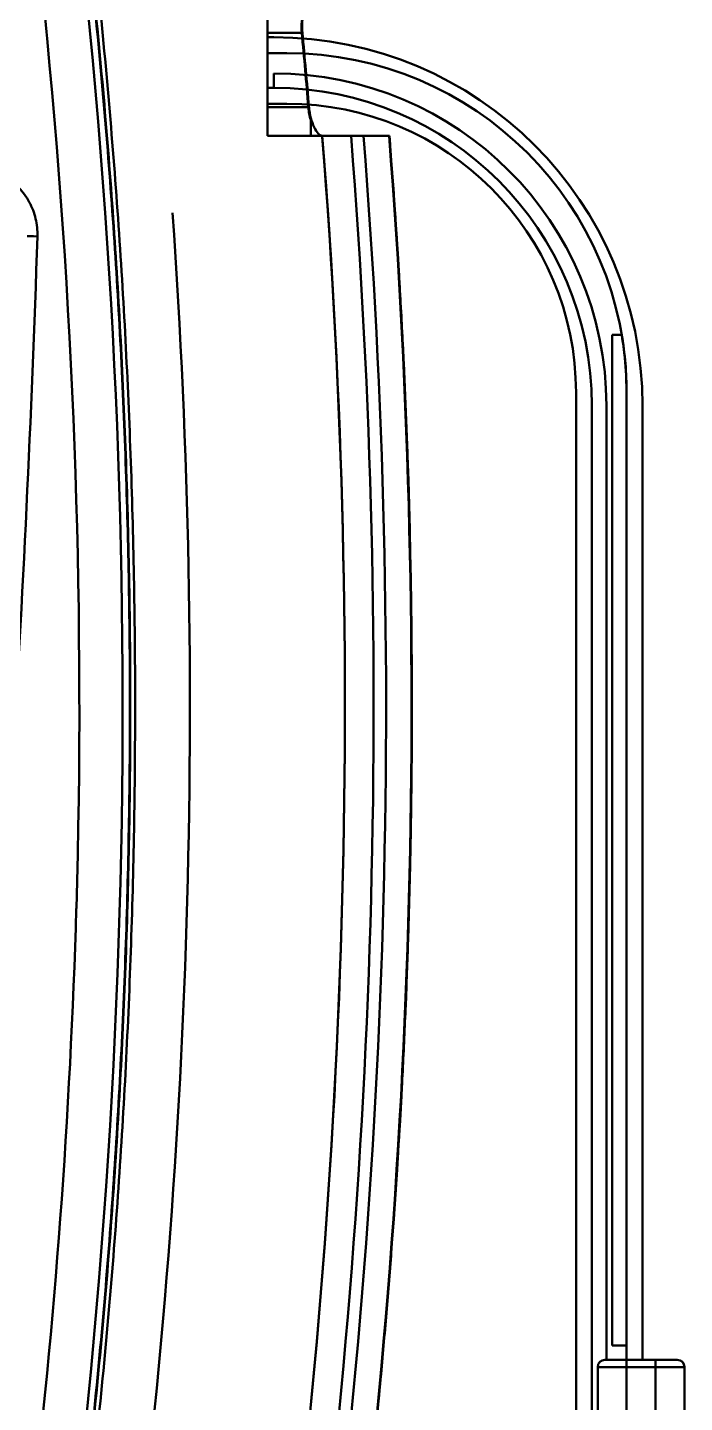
# Model space of a CAD drawing. Header units: millimetres. Extents: x -142 to 142, y -208 to 161.
# Drawn here: x 96.9 to 142.4, y -68.2 to 27 of the extents above; entities that cross this region are included whole.
import ezdxf

# ---------------------------------------------------------------- set-up
doc = ezdxf.new("R2010")
doc.units = ezdxf.units.MM
doc.layers.add('1', color=7, linetype='Continuous', true_color=0xffffff)

msp = doc.modelspace()

# ---------------------------------------------------------------- linework, layer by layer
at = {"layer": '1', "color": 251, "linetype": 'Continuous', "lineweight": 50}
for p, q in [((113.508, 26.598, 13.4), (115.933, 26.598, 13.4)), ((113.508, 21.471, 13.4), (113.508, 26.598, 13.4)), ((115.889, 26.598, -13.5), (113.508, 26.598, -13.5)), ((113.508, 21.471, -13.5), (113.508, 26.598, -13.5)), ((113.508, 26.3, -12.5), (113.508, 26.3, 12.5)), ((113.957, 26.3, 12.5), (113.508, 26.3, 12.5)), ((113.957, 26.3, -12.5), (113.508, 26.3, -12.5)), ((113.508, 26.3, -12.5), (113.508, 25.2, -12.5)), ((113.508, 26.3, 12.5), (113.508, 25.2, 12.5)), ((113.957, 26.3, -12.5), (113.957, 26.3, 12.5)), ((113.508, 25.2, -12.5), (113.508, 25.2, 12.5)), ((113.508, 25.2, 12.5), (114.857, 25.2, 12.5)), ((114.857, 25.2, -12.5), (113.508, 25.2, -12.5)), ((114.857, 25.2, -12.5), (114.857, 25.2, 12.5)), ((113.957, 23.8, -10.45), (113.957, 22.8, -10.45)), ((113.957, 23.8, 10.45), (113.957, 22.8, 10.45)), ((113.957, 23.8, -10.45), (113.957, 23.8, 10.45)), ((113.508, 22.8, -12.5), (113.957, 22.8, -12.5)), ((113.957, 22.8, 12.5), (113.508, 22.8, 12.5)), ((113.508, 22.8, 12.5), (113.508, 22.8, -12.5)), ((113.508, 22.8, -12.5), (113.508, 21.7, -12.5)), ((113.508, 22.8, 12.5), (113.508, 21.7, 12.5)), ((113.957, 22.8, 12.5), (113.957, 22.8, 10.45)), ((113.957, 22.8, -10.45), (113.957, 22.8, -12.5)), ((113.957, 22.8, -10.45), (113.957, 22.8, 10.45)), ((113.508, 21.7, 12.5), (114.857, 21.7, 12.5)), ((113.508, 21.7, -12.5), (114.857, 21.7, -12.5)), ((113.508, 21.7, 12.5), (113.508, 21.7, -12.5)), ((113.508, 21.471, 13.4), (116.389, 21.471, 13.4)), ((113.508, 21.471, -13.5), (116.345, 21.471, -13.5)), ((114.857, 21.7, 12.5), (114.857, 21.7, -12.5)), ((113.508, 19.471, 11.4), (119.711, 19.471, 11.4)), ((113.508, 19.471, 11.4), (113.508, 19.471, -11.5)), ((113.508, 19.471, -11.5), (116.508, 19.471, -11.5)), ((116.508, 19.471, -13.5), (116.508, 19.471, -11.5)), ((119.297, 19.474, 11.5), (117.305, 19.474, 11.5)), ((117.305, 19.471, -11.5), (119.297, 19.471, -11.5)), ((121.923, 19.471, 0.6), (121.949, 19.471, 0.6)), ((121.949, 19.471, 0.6), (121.949, 19.471)), ((138.014, 5.7, -10.5), (137.357, 5.7, -10.5)), ((138.014, 5.7, 10.5), (137.357, 5.7, 10.5)), ((137.357, 5.7, 10.5), (137.357, -64.25, 10.5)), ((137.357, 5.7, -10.5), (137.357, 5.7, 10.5)), ((137.357, -64.25, -10.5), (137.357, 5.7, -10.5)), ((138.014, 5.7, -10.5), (138.014, 5.7, 10.5)), ((134.857, 1.7, 12.5), (134.857, -71.4, 12.5)), ((134.857, 1.7, 12.5), (134.857, 1.7, -12.5)), ((134.857, 1.7, -12.5), (134.857, -71.4, -12.5)), ((138.357, 1.7, 10.5), (138.357, 1.7, 12.5)), ((138.357, 1.7, -10.5), (138.357, -64.25, -10.5)), ((138.357, 1.7, -12.5), (138.357, 1.7, -10.5)), ((138.357, -65.25, -12.5), (138.357, 1.7, -12.5)), ((138.357, 1.7, 10.5), (138.357, -64.25, 10.5)), ((138.357, -65.25, 12.5), (138.357, 1.7, 12.5)), ((135.957, 0.8, 10.45), (135.957, -70.5, 10.45)), ((135.957, 0.8, 12.5), (135.957, 0.8, 10.45)), ((135.957, 0.8, -12.5), (135.957, -70.5, -12.5)), ((135.957, 0.8, -10.45), (135.957, 0.8, -12.5)), ((135.957, 0.8, -10.45), (135.957, -70.5, -10.45)), ((135.957, 0.8, 12.5), (135.957, -70.5, 12.5)), ((136.957, 0.8, -10.45), (136.957, -65.25, -10.45)), ((136.957, 0.8, -10.45), (136.957, 0.8, 10.45)), ((136.957, 0.8, 10.45), (136.957, -65.25, 10.45)), ((139.457, -65.25, 12.5), (139.457, 0.8, 12.5)), ((139.457, 0.8, -12.5), (139.457, 0.8, 12.5)), ((139.457, -65.25, -12.5), (139.457, 0.8, -12.5)), ((137.357, -64.25, 10.5), (137.357, -64.25, -10.5)), ((138.357, -64.25, -10.5), (137.357, -64.25, -10.5)), ((138.357, -64.25, 10.5), (137.357, -64.25, 10.5)), ((138.357, -64.25, 10.5), (138.357, -64.25, -10.5)), ((136.857, -65.25, -12.5), (136.857, -65.25, -10.45)), ((136.957, -65.25, -10.45), (136.857, -65.25, -10.45)), ((136.857, -65.25, 10.45), (136.857, -65.25, 12.5)), ((136.957, -65.25, 10.45), (136.857, -65.25, 10.45)), ((136.957, -65.25, 10.45), (136.957, -65.25, -10.45)), ((138.357, -65.25, 14), (140.357, -65.25, 14)), ((140.357, -65.25, -14), (138.357, -65.25, -14)), ((138.357, -65.25, -12.5), (138.357, -65.25, 12.5)), ((139.457, -65.25, -12.5), (138.357, -65.25, -12.5)), ((139.457, -65.25, 12.5), (138.357, -65.25, 12.5)), ((139.457, -65.25, -12.5), (139.457, -65.25, 12.5)), ((141.857, -65.25, 12.5), (141.857, -65.25, -12.5)), ((136.357, -65.75, -10.45), (136.357, -75.719, -10.45)), ((136.357, -65.75, -12.5), (136.357, -65.75, -10.45)), ((136.357, -83.25, -12.5), (136.357, -65.75, -12.5)), ((136.357, -65.75, 12.5), (136.357, -83.25, 12.5)), ((136.357, -65.75, 10.45), (136.357, -65.75, 12.5)), ((136.357, -65.75, 10.45), (136.357, -75.719, 10.45)), ((138.357, -65.75, 14.5), (140.357, -65.75, 14.5)), ((140.357, -65.75, -14.5), (138.357, -65.75, -14.5)), ((138.357, -83.25, -14.5), (138.357, -65.75, -14.5)), ((138.357, -65.75, 14.5), (138.357, -83.25, 14.5)), ((140.357, -83.25, 14.5), (140.357, -65.75, 14.5)), ((140.357, -65.75, -14.5), (140.357, -83.25, -14.5)), ((142.357, -65.75, 12.5), (142.357, -65.75, -12.5)), ((142.357, -83.25, 12.5), (142.357, -65.75, 12.5)), ((142.357, -65.75, -12.5), (142.357, -83.25, -12.5))]:
    msp.add_line(p, q, dxfattribs=at)
for centre, radius, start, end in [((-379, -20, -25), 479.502, 5.53075, 7.35527), ((-379, -20, 24), 482.5, 350.53774, 6.56671), ((-379, -20, 24.72), 482.5, 350.53774, 6.56671), ((-379, -20, -25), 479.505, 358.32542, 5.53075), ((113.957, 0.8, -12.5), 25.5, 0, 90), ((-379, -20, 13.4), 497.121, 4.78536, 5.3786), ((114.857, 1.7, 12.5), 23.5, 0, 90), ((113.957, 0.8, -10.45), 22, 0, 90), ((113.957, 0.8, 10.45), 22, 0, 90), ((113.957, 0.8, -12.5), 22, 0, 90), ((114.857, 1.7, 12.5), 20, 0, 90), ((-379, -20, -11.5), 497.872, 351.98708, 4.5472), ((-379, -20, 11.5), 497.872, 351.98679, 4.53913), ((-379, -20), 502.502, 352.06138, 4.50521), ((-1114, 51.8, -25), 1212.24, 354.597118, 358.142882), ((-379, -20, -25), 479.499, 353.19149, 358.32542), ((136.857, -65.75, -10.45), 0.5, 90, 180), ((136.857, -65.75, 10.45), 0.5, 90, 180), ((141.857, -65.75, -12.5), 0.5, 0, 90), ((141.857, -65.75, 12.5), 0.5, 0, 90)]:
    msp.add_arc(centre, radius, start, end, dxfattribs=at)
at = {"layer": '1', "color": 251, "linetype": 'Continuous', "lineweight": 50, "extrusion": (-1, 0, 0)}
for centre, radius, start, end in [((-26.598, 11.4, -113.508), 2, 90, 180), ((-21.471, 11.4, -113.508), 2, 0, 90), ((-21.471, -11.5, -116.508), 2, 296.27756, 0), ((65.75, 14, -138.357), 0.5, 90, 180), ((65.75, 14, -140.357), 0.5, 90, 180)]:
    msp.add_arc(centre, radius, start, end, dxfattribs=at)
at = {"layer": '1', "color": 251, "linetype": 'Continuous', "lineweight": 50, "extrusion": (1, 0, 0)}
for centre, radius, start, end in [((26.598, -11.5, 113.508), 2, 270, 0), ((21.471, -11.5, 113.508), 2, 180, 270), ((-65.75, -14, 138.357), 0.5, 270, 0), ((-65.75, -14, 140.357), 0.5, 270, 0)]:
    msp.add_arc(centre, radius, start, end, dxfattribs=at)
at = {"layer": '1', "color": 251, "linetype": 'Continuous', "lineweight": 50, "extrusion": (0, 0, -1)}
for centre, radius, start, end in [((-113.957, 0.8, -12.5), 25.5, 90, 180), ((379, -20, 13.5), 497.078, 174.62092, 175.21422), ((-114.857, 1.7, 12.5), 23.5, 90, 180), ((-113.957, 0.8, 10.45), 23, 90, 180), ((-113.957, 0.8, -10.45), 23, 90, 180), ((-113.957, 0.8, -12.5), 22, 90, 180), ((-114.857, 1.7, 12.5), 20, 90, 180), ((379, -20, -11.5), 499.858, 175.47062, 187.98117), ((379, -20, 11.5), 499.858, 175.47091, 187.98088), ((379, -20, 10.866), 500.718, 175.4787, 187.96708), ((379, -20, -10.866), 500.718, 175.4787, 187.96708), ((379, -20, -0.6), 502.476, 175.49455, 187.93902), ((379, -20, 24), 487.149, 175.97935, 187.55065), ((-114.857, 1.7, -10.5), 23.5, 170.19981, 180), ((-114.857, 1.7, 10.5), 23.5, 170.19981, 180), ((-136.857, -65.75, 12.5), 0.5, 0, 90), ((-136.857, -65.75, -12.5), 0.5, 0, 90)]:
    msp.add_arc(centre, radius, start, end, dxfattribs=at)
at = {"layer": '1', "color": 251, "linetype": 'Continuous', "lineweight": 50, "extrusion": (0.032407, 0.999475, -1.10994e-14)}
msp.add_arc((-97.146, -24.3, 15.671), 0.7, 270, 358, dxfattribs=at)
at = {"layer": '1', "color": 251, "linetype": 'Continuous', "lineweight": 50, "extrusion": (0, 1, 0)}
for centre, radius, start, end in [((-138.357, -12.5, -65.25), 1.5, 270, 0), ((-138.357, 12.5, -65.25), 1.5, 0, 90), ((-140.357, 12.5, -65.25), 1.5, 90, 180), ((-140.357, -12.5, -65.25), 1.5, 180, 270), ((-138.357, -12.5, -65.75), 2, 270, 0), ((-138.357, 12.5, -65.75), 2, 0, 90), ((-140.357, 12.5, -65.75), 2, 90, 180), ((-140.357, -12.5, -65.75), 2, 180, 270)]:
    msp.add_arc(centre, radius, start, end, dxfattribs=at)
at = {"layer": '1', "color": 251, "linetype": 'Continuous', "lineweight": 50}
for points, weights, degree in [([(100.831, 35.241, 24), (108.609, -32.324, 24), (97.427, -99.411, 24)], [0.502454192212, 0.497545807788, 0.502454192212], 2), ([(100.858, 35.266, 24.578), (108.643, -32.328, 24.578), (97.453, -99.441, 24.578)], [0.502455911819, 0.497544088181, 0.502455911819], 2), ([(101.187, 35.303, 24.861), (108.977, -32.336, 24.861), (97.779, -99.496, 24.861)], [0.502455911819, 0.497544088181, 0.502455911819], 2), ([(117.31, 19.402, 11.5), (117.308, 19.438, 11.5), (117.305, 19.474, 11.5)], [0.500000000664, 0.499999999336, 0.500000000664], 2), ([(121.949, 19.471, 0.6), (124.812, -16.858, 0.6), (123.722, -53.292, 0.6), (118.686, -89.402, 0.6)], [0.501852073922, 0.499646763079, 0.49941089141, 0.501144458917], 3)]:
    msp.add_rational_spline(points, weights, degree=degree, dxfattribs=at)
for points, knots in [([(116.494, 28.598, -11.5), (116.311, 28.598, -12.011), (116.133, 28.4, -12.514), (115.891, 27.671, -13.268), (115.838, 27.14, -13.5), (115.889, 26.598, -13.5)], [0, 0, 0, 0, 0.5, 0.5, 1, 1, 1, 1]), ([(115.933, 26.598, 13.4), (115.883, 27.121, 13.4), (115.93, 27.636, 13.183), (116.152, 28.359, 12.476), (116.32, 28.571, 11.993), (116.495, 28.596, 11.5)], [0, 0, 0, 0, 0.5, 0.5, 1, 1, 1, 1]), ([(117.305, 19.474, 11.5), (117.122, 19.499, 12.004), (116.92, 19.712, 12.476), (116.571, 20.433, 13.183), (116.433, 20.936, 13.4), (116.389, 21.471, 13.4)], [0, 0, 0, 0, 0.5, 0.5, 1, 1, 1, 1]), ([(119.297, 19.474, 11.5), (119.357, 19.474, 11.5), (119.417, 19.474, 11.494), (119.557, 19.472, 11.466), (119.637, 19.471, 11.438), (119.711, 19.471, 11.4)], [0, 0, 0, 0, 0.420967, 0.420967, 1, 1, 1, 1])]:
    msp.add_open_spline(points, degree=3, knots=knots, dxfattribs=at)
for points in [[(116.345, 21.471, -13.5), (116.371, 21.158, -13.5), (116.429, 20.855, -13.426), (116.508, 20.586, -13.293)], [(97.603, 12.515, -25), (97.61, 12.728, -25), (97.594, 13.148, -25), (97.494, 13.745, -25), (97.313, 14.34, -25), (97.056, 14.901, -25), (96.73, 15.423, -25), (96.339, 15.896, -25), (95.89, 16.315, -25), (95.391, 16.672, -25), (94.843, 16.963, -25), (94.27, 17.177, -25), (93.658, 17.319, -25), (93.001, 17.379, -25), (92.559, 17.357, -25), (92.336, 17.329, -25)]]:
    msp.add_open_spline(points, degree=3, dxfattribs=at)
at = {"layer": '1', "color": 251, "linetype": 'Continuous', "lineweight": 50, "extrusion": (-1, 1.30081e-10, -6.84707e-10)}
msp.add_open_spline([(116.508, 19.471, -13.5), (116.508, 19.843, -13.433), (116.508, 20.215, -13.364), (116.508, 20.586, -13.293)], degree=3, dxfattribs=at)
at = {"layer": '1', "color": 251, "linetype": 'Continuous', "lineweight": 50, "extrusion": (9.34282e-13, 1, -4.11241e-13)}
msp.add_open_spline([(117.305, 19.471, -11.5), (117.062, 19.471, -12.176), (116.797, 19.471, -12.843), (116.508, 19.471, -13.5)], degree=3, dxfattribs=at)
at = {"layer": '1', "color": 251, "linetype": 'Continuous', "lineweight": 50, "extrusion": (0, 1, 0)}
for points, knots in [([(120.159, 19.471, -10.866), (120.132, 19.471, -10.953), (120.092, 19.471, -11.037), (119.982, 19.471, -11.194), (119.91, 19.471, -11.268), (119.747, 19.471, -11.387), (119.654, 19.471, -11.433), (119.473, 19.471, -11.487), (119.385, 19.471, -11.5), (119.297, 19.471, -11.5)], [0, 0, 0, 0, 0.239737, 0.239737, 0.504185, 0.504185, 0.769388, 0.769388, 1, 1, 1, 1]), ([(119.711, 19.471, 11.4), (119.78, 19.471, 11.364), (119.846, 19.471, 11.319), (119.978, 19.471, 11.199), (120.043, 19.471, 11.117), (120.119, 19.471, 10.977), (120.142, 19.471, 10.922), (120.159, 19.471, 10.866)], [0, 0, 0, 0, 0.328478, 0.328478, 0.753583, 0.753583, 1, 1, 1, 1])]:
    msp.add_open_spline(points, degree=3, knots=knots, dxfattribs=at)
at = {"layer": '1', "color": 251, "linetype": 'Continuous', "lineweight": 50, "extrusion": (7.50284e-14, 1, 2.32733e-14)}
msp.add_open_spline([(121.923, 19.471, 0.6), (121.752, 19.471, 4.073), (121.193, 19.471, 7.535), (120.159, 19.471, 10.866)], degree=3, dxfattribs=at)
at = {"layer": '1', "color": 251, "linetype": 'Continuous', "lineweight": 50, "extrusion": (1.34836e-14, 1, -4.18251e-15)}
msp.add_open_spline([(120.159, 19.471, -10.866), (121.251, 19.471, -7.346), (121.815, 19.471, -3.682), (121.949, 19.471, 0)], degree=3, dxfattribs=at)

doc.saveas('drawing.dxf')
